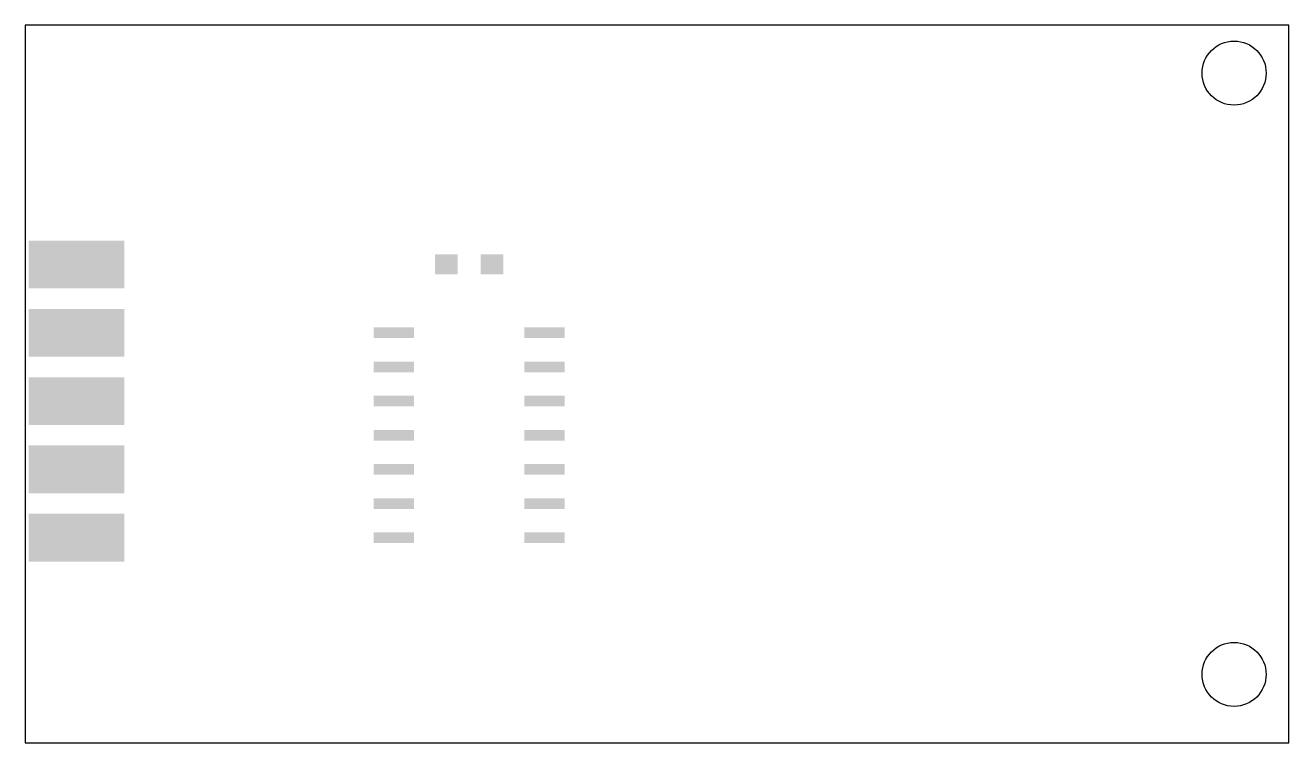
# Model space of a CAD drawing. Extents: x 0 to 1.85, y 0 to 1.05.
import ezdxf

# ---------------------------------------------------------------- set-up
doc = ezdxf.new("R2010")
doc.units = 0
doc.layers.add('20', color=178, linetype='CONTINUOUS')
doc.layers.add('32', color=251, linetype='CONTINUOUS')

# ---------------------------------------------------------------- blocks, each defined once
blk = doc.blocks.new('RECT')
blk.add_solid([(-0.5, -0.5), (0.5, -0.5), (-0.5, 0.5), (0.5, 0.5)])

msp = doc.modelspace()

# ---------------------------------------------------------------- linework, layer by layer
at = {"layer": '20'}
for p, q in [((1.85, 1.05), (0, 1.05)), ((0, 1.05), (0, 0)), ((1.85, 0), (1.85, 1.05)), ((0, 0), (1.85, 0))]:
    msp.add_line(p, q, dxfattribs=at)
for centre in [(1.77, 0.98), (1.77, 0.1)]:
    msp.add_circle(centre, 0.046875, dxfattribs=at)

# ---------------------------------------------------------------- block references
at = {"layer": '32', "rotation": 180}
for p, xscale, yscale in [((0.075, 0.7), 0.14, 0.07), ((0.075, 0.6), 0.14, 0.07), ((0.539764, 0.6), 0.058898, 0.015591), ((0.760236, 0.6), 0.058898, 0.015591), ((0.539764, 0.55), 0.058898, 0.015591), ((0.760236, 0.55), 0.058898, 0.015591), ((0.075, 0.5), 0.14, 0.07), ((0.539764, 0.5), 0.058898, 0.015591), ((0.760236, 0.5), 0.058898, 0.015591), ((0.539764, 0.45), 0.058898, 0.015591), ((0.760236, 0.45), 0.058898, 0.015591), ((0.075, 0.4), 0.14, 0.07), ((0.539764, 0.4), 0.058898, 0.015591), ((0.760236, 0.4), 0.058898, 0.015591), ((0.539764, 0.35), 0.058898, 0.015591), ((0.760236, 0.35), 0.058898, 0.015591), ((0.075, 0.3), 0.14, 0.07), ((0.539764, 0.3), 0.058898, 0.015591), ((0.760236, 0.3), 0.058898, 0.015591)]:
    msp.add_blockref('RECT', p, dxfattribs=dict(at, xscale=xscale, yscale=yscale))
at = {"layer": '32', "xscale": 0.033307, "yscale": 0.02937}
for p in [(0.616535, 0.7), (0.683465, 0.7)]:
    msp.add_blockref('RECT', p, dxfattribs=at)

doc.saveas('drawing.dxf')
